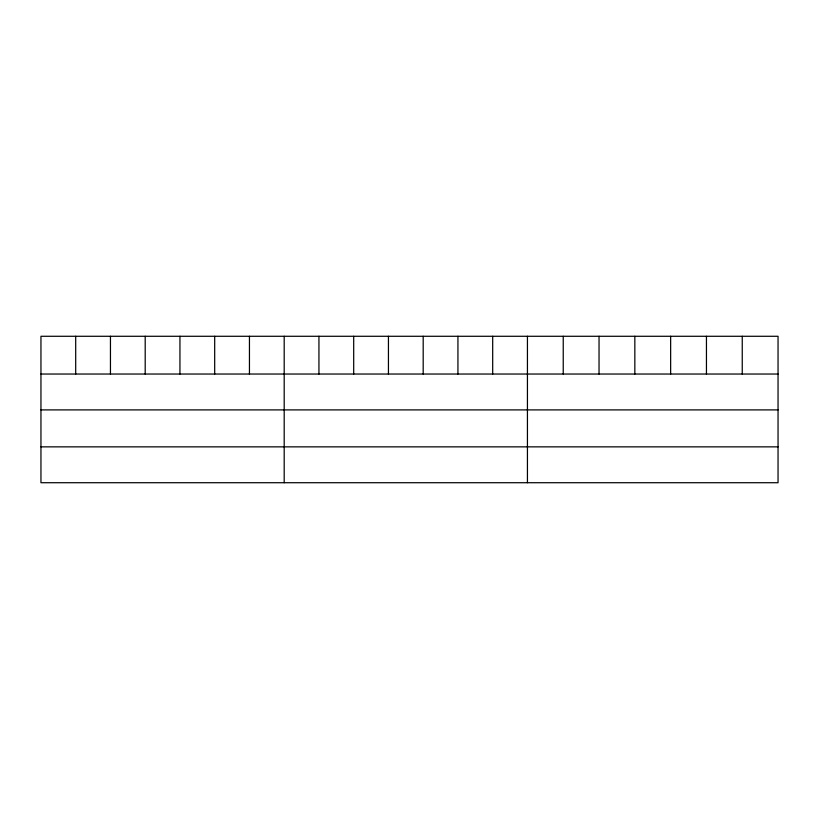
<?xml version="1.0" encoding="UTF-8"?>
<svg xmlns="http://www.w3.org/2000/svg" width="819" height="819" viewBox="0 0 819 819"><rect width="100%" height="100%" fill="white"/><g stroke="black" fill="none" stroke-linecap="round" stroke-linejoin="round"><path stroke-width="1.23" d="M778.05 409.899L778.05 336.281L40.95 336.281L40.95 482.719L778.05 482.719L778.05 409.899L40.95 409.899M40.95 374.037L778.05 374.037M40.95 446.857L778.05 446.857M742.249 336.281L742.249 374.037M706.449 336.281L706.449 374.037M670.648 336.281L670.648 374.037M634.838 336.281L634.838 374.037M599.037 336.281L599.037 374.037M563.237 336.281L563.237 374.037M527.436 336.281L527.436 482.719M492.69 336.281L492.69 374.037M457.934 336.281L457.934 374.037M423.188 336.281L423.188 374.037M388.441 336.281L388.441 374.037M353.695 336.281L353.695 374.037M318.939 336.281L318.939 374.037M284.193 336.281L284.193 482.719M249.447 336.281L249.447 374.037M214.691 336.281L214.691 374.037M179.945 336.281L179.945 374.037M145.198 336.281L145.198 374.037M110.452 336.281L110.452 374.037M75.696 336.281L75.696 374.037"/></g></svg>
